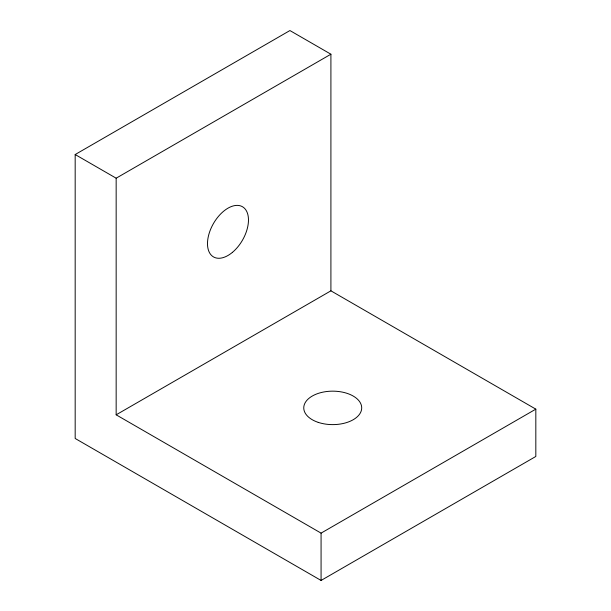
<?xml version="1.0" encoding="UTF-8"?>
<svg xmlns="http://www.w3.org/2000/svg" width="611" height="611" viewBox="0 0 611 611"><rect width="100%" height="100%" fill="white"/><g stroke="black" fill="none" stroke-linecap="round" stroke-linejoin="round"><path stroke-width="0.92" d="M330.91 290.828L535.824 409.141L535.824 456.463L321.073 580.45L75.176 438.477L75.176 154.537L289.927 30.55L330.91 54.211L330.91 290.828L116.159 414.816L116.159 178.198L330.91 54.211M116.159 414.816L321.073 533.128L535.824 409.141M75.176 154.537L116.159 178.198M321.073 533.128L321.073 580.45M318.239 422.377A28.977 16.734 0 0 0 361.704 407.888A28.977 16.734 0 0 0 318.239 393.4A28.977 16.734 0 0 0 318.239 422.377M232.401 252.381A28.977 16.734 -60 0 0 243.094 207.129A28.977 16.734 -60 0 0 208.443 235.983A28.977 16.734 -60 0 0 232.401 252.381"/></g></svg>
